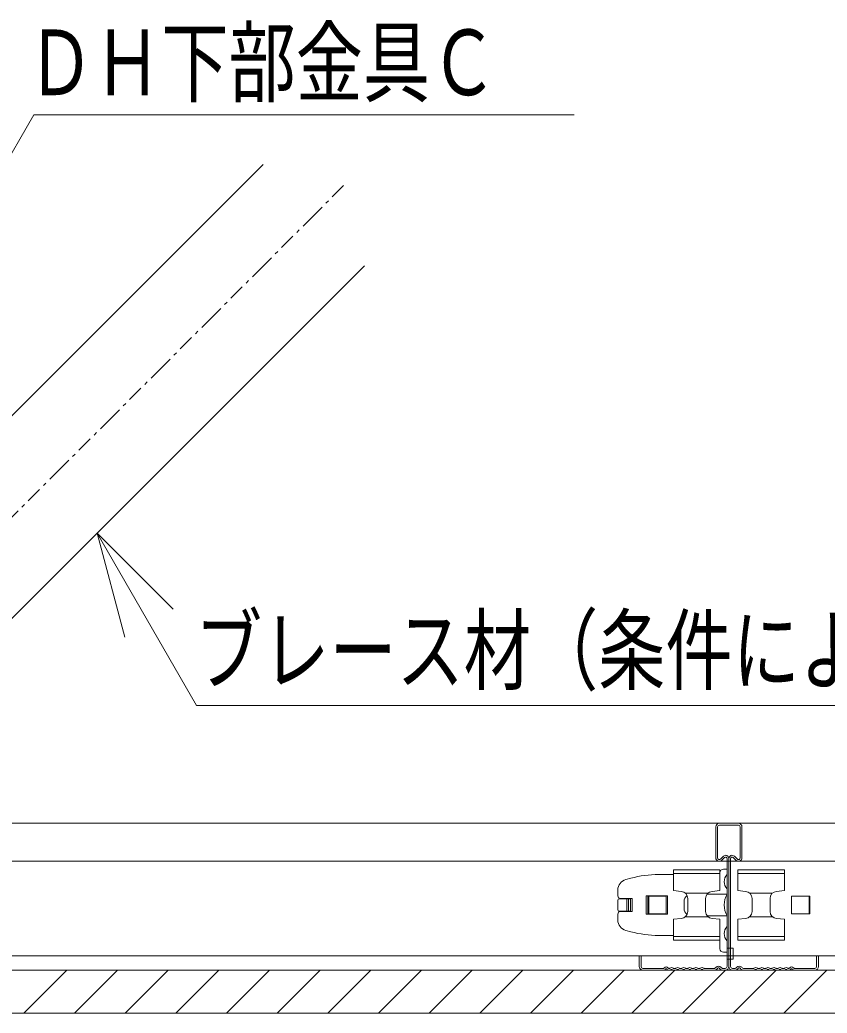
# Model space of a CAD drawing. Units: millimetres, scale not verified. Extents: x -205 to 205, y -142 to 142.
# Drawn here: x 85.69 to 108.22, y 40.93 to 68.66 of the extents above; entities that cross this region are included whole.
import ezdxf
from ezdxf.enums import TextEntityAlignment as Align

# ---------------------------------------------------------------- set-up
doc = ezdxf.new("R2010")
doc.units = ezdxf.units.MM
doc.header["$LTSCALE"] = 0.25
doc.linetypes.add('USER1', pattern=[7.8, 1.8, -0.6, 0.3, -0.6, 3, -0.6, 0.3, -0.6])
for name, color, linetype, lineweight in [('1-1_1-0 断面', 7, 'Continuous', 18), ('1-3_1-2 文字', 7, 'Continuous', 18), ('1-4_1-3 ＤＨクロス', 7, 'Continuous', 18)]:
    doc.layers.add(name, color=color, linetype=linetype, lineweight=lineweight)
doc.styles.add('ＭＳ ゴシック', font='')
doc.styles.get('ＭＳ ゴシック').set_extended_font_data('MS Gothic')

msp = doc.modelspace()

# ---------------------------------------------------------------- linework, layer by layer
at = {"layer": '1-1_1-0 断面', "color": 4, "linetype": 'USER1'}
msp.add_line((94.7264, 64.0369), (82.3143, 51.6247), dxfattribs=at)
at = {"layer": '1-1_1-0 断面'}
for p, q in [((95.3134, 61.7955), (80.562, 47.0441)), ((84.818, 46.2286), (87.78, 46.2286)), ((193.778, 46.2286), (87.78, 46.2286)), ((77.178, 45.1686), (87.78, 45.1686)), ((193.778, 45.1686), (87.78, 45.1686)), ((103.928, 44.3486), (103.928, 44.9317)), ((105.228, 44.9317), (103.928, 44.9317)), ((105.228, 44.3486), (105.228, 44.9317)), ((105.328, 44.9486), (105.428, 44.9486)), ((105.728, 44.9317), (105.728, 44.3486)), ((105.728, 44.9317), (107.028, 44.9317)), ((102.6003, 44.6582), (102.7429, 44.6964)), ((103.5194, 44.7986), (103.928, 44.7986)), ((105.228, 44.8286), (103.928, 44.8286)), ((105.728, 44.8286), (107.028, 44.8286)), ((102.378, 44.3684), (102.378, 44.2086)), ((102.428, 44.1236), (102.728, 44.1236)), ((102.458, 44.1286), (102.778, 44.1286)), ((102.628, 44.1236), (102.628, 43.7736)), ((102.678, 44.1236), (102.678, 43.7736)), ((102.728, 44.1236), (102.728, 43.7736)), ((102.778, 44.1286), (102.778, 43.7686)), ((103.168, 44.2036), (103.218, 44.2036)), ((103.168, 43.6936), (103.168, 44.2036)), ((103.2178, 44.1986), (103.2178, 43.6986)), ((103.728, 44.1986), (103.2178, 44.1986)), ((103.218, 44.2036), (103.218, 43.6936)), ((103.768, 44.2036), (103.218, 44.2036)), ((103.2399, 44.1986), (103.2399, 43.6986)), ((103.728, 43.6986), (103.728, 44.1986)), ((103.768, 43.6936), (103.768, 44.2036)), ((103.928, 44.3486), (104.1454, 44.3296)), ((104.891, 44.2761), (104.265, 44.2761)), ((104.328, 44.1304), (104.328, 43.7669)), ((104.828, 44.1304), (104.828, 43.7669)), ((104.8667, 44.2486), (105.428, 44.2486)), ((105.228, 44.3486), (105.0106, 44.3296)), ((105.728, 44.3486), (105.9454, 44.3296)), ((106.065, 44.2761), (106.691, 44.2761)), ((106.128, 44.1304), (106.128, 43.7669)), ((106.628, 44.1304), (106.628, 43.7669)), ((107.228, 43.6986), (107.228, 44.1986)), ((107.228, 44.1986), (107.7382, 44.1986)), ((107.7161, 44.1986), (107.7161, 43.6986)), ((107.728, 44.1986), (107.728, 43.6986)), ((107.7382, 44.1986), (107.7382, 43.6986)), ((102.378, 44.0736), (102.378, 43.8236)), ((104.228, 44.0486), (104.228, 43.8486)), ((102.378, 43.5288), (102.378, 43.6886)), ((102.428, 43.7736), (102.728, 43.7736)), ((102.458, 43.7686), (102.778, 43.7686)), ((103.218, 43.6936), (103.168, 43.6936)), ((103.2178, 43.6986), (103.728, 43.6986)), ((103.218, 43.6936), (103.768, 43.6936)), ((103.928, 43.5486), (104.1454, 43.5676)), ((103.928, 43.5486), (103.928, 42.9656)), ((104.891, 43.6212), (104.265, 43.6212)), ((104.8667, 43.6486), (105.428, 43.6486)), ((105.228, 43.5486), (105.0106, 43.5676)), ((105.228, 43.5486), (105.228, 42.9656)), ((105.728, 43.5486), (105.9454, 43.5676)), ((105.728, 43.5486), (105.728, 42.9656)), ((106.065, 43.6212), (106.691, 43.6212)), ((107.7382, 43.6986), (107.228, 43.6986)), ((102.6003, 43.239), (102.7429, 43.2008)), ((103.5194, 43.0986), (103.928, 43.0986)), ((105.228, 43.0686), (103.928, 43.0686)), ((105.228, 43.0986), (105.228, 42.7286)), ((105.728, 43.0686), (107.028, 43.0686)), ((105.228, 42.9656), (103.928, 42.9656)), ((105.428, 42.7386), (105.598, 42.7386)), ((105.728, 42.9656), (107.028, 42.9656)), ((75.598, 42.5286), (87.78, 42.5286)), ((200.6873, 42.5286), (87.78, 42.5286)), ((105.328, 42.6286), (105.428, 42.6286)), ((75.478, 42.1286), (200.6873, 42.1286)), ((85.7985, 40.9286), (86.9985, 42.1286)), ((87.2128, 40.9286), (88.4128, 42.1286)), ((87.5997, 42.1242), (87.6041, 42.1286)), ((88.627, 40.9286), (89.827, 42.1286)), ((90.0412, 40.9286), (91.2412, 42.1286)), ((91.4554, 40.9286), (92.6554, 42.1286)), ((92.8696, 40.9286), (94.0696, 42.1286)), ((94.2838, 40.9286), (95.4838, 42.1286)), ((95.698, 40.9286), (96.898, 42.1286)), ((97.1123, 40.9286), (98.3123, 42.1286)), ((98.5265, 40.9286), (99.7265, 42.1286)), ((99.9407, 40.9286), (101.1407, 42.1286)), ((101.3549, 40.9286), (102.5549, 42.1286)), ((102.7691, 40.9286), (103.9691, 42.1286)), ((104.1833, 40.9286), (105.3833, 42.1286)), ((105.5975, 40.9286), (106.7975, 42.1286)), ((107.0118, 40.9286), (108.2118, 42.1286)), ((-51.638, 40.9286), (200.6873, 40.9286))]:
    msp.add_line(p, q, dxfattribs=at)
for points in [[(92.485, 64.6239), (77.7336, 49.8725), (80.562, 47.0441)], [(107.028, 44.9317), (107.028, 44.3486), (106.8106, 44.3296)], [(107.028, 42.9656), (107.028, 43.5486), (106.8106, 43.5676)], [(105.428, 42.4386), (105.598, 42.4386), (105.598, 42.7386)]]:
    msp.add_lwpolyline(points, dxfattribs=at)
for centre, radius, start, end in [((105.328, 44.8486), 0.1, 90, 180), ((102.678, 44.3684), 0.3, 105, 180), ((103.5194, 41.7986), 3, 90, 105), ((105.638, 44.5986), 0.29, 136.39718, 223.60282), ((102.458, 44.2086), 0.08, 180, 270), ((102.428, 44.0736), 0.05, 90, 180), ((104.128, 44.1304), 0.2, 0, 85), ((104.428, 44.0486), 0.2, 125.77673, 180), ((105.028, 44.1304), 0.2, 95, 180), ((105.9505, 43.9486), 0.6025, 150.13717, 209.86283), ((105.928, 44.1304), 0.2, 0, 85), ((106.828, 44.1304), 0.2, 95, 180), ((102.428, 43.8236), 0.05, 180, 270), ((104.428, 43.8486), 0.2, 180, 234.22327), ((102.458, 43.6886), 0.08, 90, 180), ((104.128, 43.7669), 0.2, 275, 0), ((105.028, 43.7669), 0.2, 180, 265), ((105.928, 43.7669), 0.2, 275, 0), ((106.828, 43.7669), 0.2, 180, 265), ((102.678, 43.5288), 0.3, 180, 255), ((105.638, 43.1486), 0.29, 136.39718, 223.60282), ((103.5194, 46.0986), 3, 255, 270), ((105.328, 42.7286), 0.1, 180, 270)]:
    msp.add_arc(centre, radius, start, end, dxfattribs=at)
at = {"layer": '1-3_1-2 文字'}
for p, q in [((86.0822, 66.0115), (79.8528, 55.2218)), ((86.0822, 66.0115), (101.156, 66.0115)), ((87.8449, 54.327), (88.6214, 51.4292)), ((87.8449, 54.327), (89.9663, 52.2056)), ((90.6204, 49.5198), (87.8449, 54.327)), ((90.6204, 49.5198), (131.73, 49.5198))]:
    msp.add_line(p, q, dxfattribs=at)
at = {"layer": '1-4_1-3 ＤＨクロス'}
for p, q in [((105.113, 46.1286), (105.113, 45.2686)), ((105.163, 45.2686), (105.163, 46.1286)), ((105.213, 46.2286), (105.743, 46.2286)), ((105.213, 46.1786), (105.743, 46.1786)), ((105.793, 45.2686), (105.793, 46.1286)), ((105.843, 46.1286), (105.843, 45.2686)), ((105.2501, 45.2351), (105.3244, 45.3093)), ((105.2837, 45.1979), (105.3597, 45.2739)), ((105.428, 45.2457), (105.428, 42.2286)), ((105.478, 45.2457), (105.478, 42.2286)), ((105.528, 45.2457), (105.528, 42.2286)), ((105.6723, 45.1979), (105.5963, 45.2739)), ((105.7059, 45.2351), (105.6316, 45.3093)), ((105.478, 45.1424), (105.478, 42.2286)), ((102.978, 42.5286), (103.028, 42.5286)), ((102.978, 42.2286), (102.978, 42.5286)), ((103.028, 42.5286), (103.028, 42.2286)), ((107.978, 42.5286), (107.928, 42.5286)), ((107.928, 42.5286), (107.928, 42.2286)), ((107.978, 42.2286), (107.978, 42.5286)), ((103.078, 42.1786), (103.6507, 42.1786)), ((103.6785, 42.1981), (103.6649, 42.1845)), ((103.7139, 42.1628), (103.7002, 42.1492)), ((103.7421, 42.1628), (103.7558, 42.1492)), ((103.7911, 42.1845), (103.7775, 42.1981)), ((103.8214, 42.1786), (103.8053, 42.1786)), ((103.9346, 42.1786), (103.9914, 42.1786)), ((104.1046, 42.1786), (104.1614, 42.1786)), ((104.2746, 42.1786), (104.3314, 42.1786)), ((104.4446, 42.1786), (104.5014, 42.1786)), ((104.6146, 42.1786), (104.6714, 42.1786)), ((105.0728, 42.1786), (104.7846, 42.1786)), ((105.1035, 42.1929), (105.119, 42.2115)), ((105.1574, 42.1794), (105.1418, 42.1608)), ((105.2186, 42.1794), (105.2342, 42.1608)), ((105.2725, 42.1929), (105.2569, 42.2115)), ((105.378, 42.1786), (105.3032, 42.1786)), ((105.578, 42.1786), (105.6528, 42.1786)), ((105.6835, 42.1929), (105.699, 42.2115)), ((105.7374, 42.1794), (105.7218, 42.1608)), ((105.7986, 42.1794), (105.8142, 42.1608)), ((105.8525, 42.1929), (105.8369, 42.2115)), ((105.8832, 42.1786), (106.1714, 42.1786)), ((106.3414, 42.1786), (106.2846, 42.1786)), ((106.5114, 42.1786), (106.4546, 42.1786)), ((106.6814, 42.1786), (106.6246, 42.1786)), ((106.8514, 42.1786), (106.7946, 42.1786)), ((107.0214, 42.1786), (106.9646, 42.1786)), ((107.1346, 42.1786), (107.1507, 42.1786)), ((107.1649, 42.1845), (107.1785, 42.1981)), ((107.2139, 42.1628), (107.2002, 42.1492)), ((107.2421, 42.1628), (107.2558, 42.1492)), ((107.2775, 42.1981), (107.2911, 42.1845)), ((107.878, 42.1786), (107.3053, 42.1786)), ((103.078, 42.1286), (103.6507, 42.1286)), ((103.8214, 42.1286), (103.8053, 42.1286)), ((103.9346, 42.1286), (103.9914, 42.1286)), ((104.1614, 42.1286), (104.1046, 42.1286)), ((104.3314, 42.1286), (104.2746, 42.1286)), ((104.4446, 42.1286), (104.5014, 42.1286)), ((104.6714, 42.1286), (104.6146, 42.1286)), ((104.7846, 42.1286), (105.0715, 42.1286)), ((105.3032, 42.1286), (105.378, 42.1286)), ((105.6528, 42.1286), (105.578, 42.1286)), ((106.1714, 42.1286), (105.8845, 42.1286)), ((106.2846, 42.1286), (106.3414, 42.1286)), ((106.4546, 42.1286), (106.5114, 42.1286)), ((106.6246, 42.1286), (106.6814, 42.1286)), ((106.7946, 42.1286), (106.8514, 42.1286)), ((106.9646, 42.1286), (107.0214, 42.1286)), ((107.1346, 42.1286), (107.1507, 42.1286)), ((107.878, 42.1286), (107.3053, 42.1286))]:
    msp.add_line(p, q, dxfattribs=at)
for centre, radius, start, end in [((105.213, 46.1286), 0.1, 90, 180), ((105.213, 46.1286), 0.05, 90, 180), ((105.743, 46.1286), 0.1, 0, 90), ((105.743, 46.1286), 0.05, 0, 90), ((105.213, 45.2686), 0.1, 180, 315), ((105.213, 45.2686), 0.05, 180, 317.84797), ((105.388, 45.2457), 0.09, 0, 135), ((105.388, 45.2457), 0.04, 0, 135), ((105.568, 45.2457), 0.09, 45, 180), ((105.568, 45.2457), 0.04, 45, 180), ((105.743, 45.2686), 0.1, 225, 0), ((105.743, 45.2686), 0.05, 222.15203, 0), ((103.078, 42.2286), 0.1, 180, 270), ((103.078, 42.2286), 0.05, 180, 270), ((103.6507, 42.1986), 0.02, 270, 315), ((103.728, 42.1486), 0.07, 45, 135), ((103.728, 42.1486), 0.02, 45, 135), ((103.8053, 42.1986), 0.02, 225, 270), ((103.8214, 42.1986), 0.02, 270, 308.94244), ((103.878, 42.1286), 0.07, 51.05756, 128.94244), ((103.9346, 42.1986), 0.02, 231.05756, 270), ((103.9914, 42.1986), 0.02, 270, 308.94244), ((104.048, 42.1286), 0.07, 51.05756, 128.94244), ((104.1046, 42.1986), 0.02, 231.05756, 270), ((104.1614, 42.1986), 0.02, 270, 308.94244), ((104.218, 42.1286), 0.07, 51.05756, 128.94244), ((104.2746, 42.1986), 0.02, 231.05756, 270), ((104.3314, 42.1986), 0.02, 270, 308.94244), ((104.388, 42.1286), 0.07, 51.05756, 128.94244), ((104.4446, 42.1986), 0.02, 231.05756, 270), ((104.5014, 42.1986), 0.02, 270, 308.94244), ((104.558, 42.1286), 0.07, 51.05756, 128.94244), ((104.6146, 42.1986), 0.02, 231.05756, 270), ((104.6714, 42.1986), 0.02, 270, 308.94244), ((104.728, 42.1286), 0.07, 51.05756, 128.94244), ((104.7846, 42.1986), 0.02, 231.05756, 270), ((105.0728, 42.2186), 0.04, 270, 320), ((105.0728, 42.2186), 0.09, 270, 320), ((105.188, 42.1536), 0.09, 40, 140), ((105.188, 42.1536), 0.04, 40, 140), ((105.3032, 42.2186), 0.09, 220, 270), ((105.3032, 42.2186), 0.04, 220, 270), ((105.378, 42.2286), 0.1, 270, 0), ((105.378, 42.2286), 0.05, 270, 0), ((105.578, 42.2286), 0.1, 180, 270), ((105.578, 42.2286), 0.05, 180, 270), ((105.6528, 42.2186), 0.04, 270, 320), ((105.6528, 42.2186), 0.09, 270, 320), ((105.768, 42.1536), 0.09, 40, 140), ((105.768, 42.1536), 0.04, 40, 140), ((105.8832, 42.2186), 0.09, 220, 270), ((105.8832, 42.2186), 0.04, 220, 270), ((106.1714, 42.1986), 0.02, 270, 308.94244), ((106.228, 42.1286), 0.07, 51.05756, 128.94244), ((106.2846, 42.1986), 0.02, 231.05756, 270), ((106.3414, 42.1986), 0.02, 270, 308.94244), ((106.398, 42.1286), 0.07, 51.05756, 128.94244), ((106.4546, 42.1986), 0.02, 231.05756, 270), ((106.5114, 42.1986), 0.02, 270, 308.94244), ((106.568, 42.1286), 0.07, 51.05756, 128.94244), ((106.6246, 42.1986), 0.02, 231.05756, 270), ((106.6814, 42.1986), 0.02, 270, 308.94244), ((106.738, 42.1286), 0.07, 51.05756, 128.94244), ((106.7946, 42.1986), 0.02, 231.05756, 270), ((106.8514, 42.1986), 0.02, 270, 308.94244), ((106.908, 42.1286), 0.07, 51.05756, 128.94244), ((106.9646, 42.1986), 0.02, 231.05756, 270), ((107.0214, 42.1986), 0.02, 270, 308.94244), ((107.078, 42.1286), 0.07, 51.05756, 128.94244), ((107.1346, 42.1986), 0.02, 231.05756, 270), ((107.1507, 42.1986), 0.02, 270, 315), ((107.228, 42.1486), 0.07, 45, 135), ((107.228, 42.1486), 0.02, 45, 135), ((107.3053, 42.1986), 0.02, 225, 270), ((107.878, 42.2286), 0.1, 270, 0), ((107.878, 42.2286), 0.05, 270, 0), ((103.6507, 42.1986), 0.07, 270, 315), ((103.8053, 42.1986), 0.07, 225, 270), ((103.8214, 42.1986), 0.07, 270, 308.94244), ((103.878, 42.1286), 0.02, 53.1301, 128.94244), ((103.9346, 42.1986), 0.07, 231.05756, 270), ((103.9914, 42.1986), 0.07, 270, 308.94244), ((104.048, 42.1286), 0.02, 51.05756, 126.8699), ((104.1046, 42.1986), 0.07, 231.05756, 270), ((104.1614, 42.1986), 0.07, 270, 308.94244), ((104.218, 42.1286), 0.02, 51.05756, 126.8699), ((104.2746, 42.1986), 0.07, 231.05756, 270), ((104.3314, 42.1986), 0.07, 270, 308.94244), ((104.388, 42.1286), 0.02, 51.05756, 126.8699), ((104.4446, 42.1986), 0.07, 231.05756, 270), ((104.5014, 42.1986), 0.07, 270, 308.94244), ((104.558, 42.1286), 0.02, 51.05756, 126.8699), ((104.6146, 42.1986), 0.07, 231.05756, 270), ((104.6714, 42.1986), 0.07, 270, 308.94244), ((104.728, 42.1286), 0.02, 51.05756, 126.8699), ((104.7846, 42.1986), 0.07, 231.05756, 270), ((106.1714, 42.1986), 0.07, 270, 308.94244), ((106.228, 42.1286), 0.02, 53.1301, 128.94244), ((106.2846, 42.1986), 0.07, 231.05756, 270), ((106.3414, 42.1986), 0.07, 270, 308.94244), ((106.398, 42.1286), 0.02, 53.1301, 128.94244), ((106.4546, 42.1986), 0.07, 231.05756, 270), ((106.5114, 42.1986), 0.07, 270, 308.94244), ((106.568, 42.1286), 0.02, 53.1301, 128.94244), ((106.6246, 42.1986), 0.07, 231.05756, 270), ((106.6814, 42.1986), 0.07, 270, 308.94244), ((106.738, 42.1286), 0.02, 53.1301, 128.94244), ((106.7946, 42.1986), 0.07, 231.05756, 270), ((106.8514, 42.1986), 0.07, 270, 308.94244), ((106.908, 42.1286), 0.02, 53.1301, 128.94244), ((106.9646, 42.1986), 0.07, 231.05756, 270), ((107.0214, 42.1986), 0.07, 270, 308.94244), ((107.078, 42.1286), 0.02, 51.05756, 126.8699), ((107.1346, 42.1986), 0.07, 231.05756, 270), ((107.1507, 42.1986), 0.07, 270, 315), ((107.3053, 42.1986), 0.07, 225, 270)]:
    msp.add_arc(centre, radius, start, end, dxfattribs=at)

# ---------------------------------------------------------------- texts
at = {"layer": '1-3_1-2 文字', "style": 'ＭＳ ゴシック', "width": 0.75}
for s, p in [('ＤＨ下部金具Ｃ', (85.8879, 66.0115)), ('ブレース材（条件により材種異なる）', (90.5795, 49.5972))]:
    msp.add_text(s, height=1.833, dxfattribs=at).set_placement(p, align=Align.BOTTOM_LEFT)

doc.saveas('drawing.dxf')
